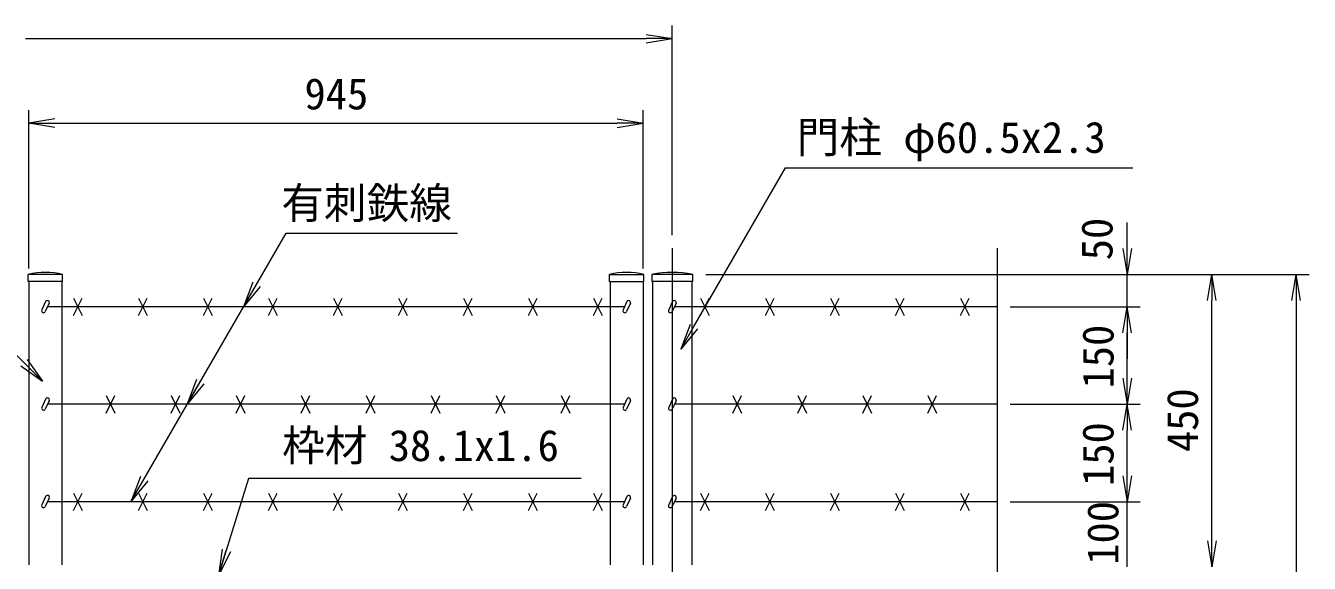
# Model space of a CAD drawing. Units: millimetres, scale not verified. Extents: x -4200 to 4200, y -2970 to 2970.
# Drawn here: x -2539 to -564, y 717 to 1544 of the extents above; entities that cross this region are included whole.
import ezdxf
from ezdxf.enums import TextEntityAlignment as Align

# ---------------------------------------------------------------- set-up
doc = ezdxf.new("R2010")
doc.units = ezdxf.units.MM
doc.header["$LTSCALE"] = 20
doc.linetypes.add('USER1', pattern=[50.8, 31.75, -6.35, 6.35, -6.35])
for name, color, linetype, lineweight in [('0-0_D-STR-TXT', 7, 'Continuous', 9), ('0-4_D-BMK', 2, 'USER1', 13), ('0-5_D-STR1', 1, 'Continuous', 18), ('0-8_D-STR3', 3, 'Continuous', 13), ('0-9_D-STR-DIM', 7, 'Continuous', 9), ('0-A_0', 7, 'Continuous', 9)]:
    doc.layers.add(name, color=color, linetype=linetype, lineweight=lineweight)
doc.styles.add('ＭＳ ゴシック', font='')
doc.styles.get('ＭＳ ゴシック').set_extended_font_data('MS Gothic')

# ---------------------------------------------------------------- blocks, each defined once
blk = doc.blocks.new('_Open')
at = {"layer": '0-A_0'}
blk.add_line((-20, 3.33), (0, 0), dxfattribs=at)
blk.add_lwpolyline([(-20, -3.33), (0, 0), (-20, 0)], dxfattribs=at)
blk = doc.blocks.new('MLeader8')
at = {"layer": '0-0_D-STR-TXT'}
blk.add_line((-2350.87, 843.48), (-2376.64, 812.17), dxfattribs=at)
for points in [[(-2356.64, 846.81), (-2138.31, 1224.98), (-1882.1, 1224.98), (-1874.9, 1224.98)], [(-2362.42, 850.14), (-2376.64, 812.17), (-2356.64, 846.81)]]:
    blk.add_lwpolyline(points, dxfattribs=at)
blk = doc.blocks.new('MLeader9')
at = {"layer": '0-0_D-STR-TXT'}
blk.add_line((-1505.31, 1077.62), (-1531.08, 1046.31), dxfattribs=at)
for points in [[(-1511.08, 1080.95), (-1369.94, 1325.42), (-842.86, 1325.42), (-835.66, 1325.42)], [(-1516.85, 1084.28), (-1531.08, 1046.31), (-1511.08, 1080.95)]]:
    blk.add_lwpolyline(points, dxfattribs=at)
blk = doc.blocks.new('MLeader10')
at = {"layer": '0-0_D-STR-TXT'}
blk.add_line((-2536.78, 1030.15), (-2513.21, 997.16), dxfattribs=at)
for points in [[(-2541.49, 1025.44), (-2766.16, 1250.11), (-3288.23, 1250.11), (-3295.43, 1250.11)], [(-2546.21, 1020.73), (-2513.21, 997.16), (-2541.49, 1025.44)]]:
    blk.add_lwpolyline(points, dxfattribs=at)

msp = doc.modelspace()

# ---------------------------------------------------------------- linework, layer by layer
at = {"layer": '0-0_D-STR-TXT'}
msp.add_lwpolyline([(-1684.26, 847.04), (-2196.32, 847.04), (-2241.68, 700.08)], dxfattribs=at)
at = {"layer": '0-4_D-BMK'}
msp.add_line((-1544.32, 1201.52), (-1544.32, -418.63), dxfattribs=at)
at = {"layer": '0-5_D-STR1'}
for p, q in [((-2482.07, 1161.37), (-2535.27, 1161.37)), ((-2535.27, 1150.37), (-2535.27, 1161.37)), ((-2482.07, 1150.37), (-2535.27, 1150.37)), ((-2534.07, 1150.37), (-2534.07, 714.37)), ((-2483.27, 1150.37), (-2483.27, 714.37)), ((-2482.07, 1150.37), (-2482.07, 1161.37)), ((-1641.07, 1161.37), (-1587.87, 1161.37)), ((-1641.07, 1150.37), (-1641.07, 1161.37)), ((-1641.07, 1150.37), (-1587.87, 1150.37)), ((-1639.87, 1150.37), (-1639.87, 714.37)), ((-1589.07, 1150.37), (-1589.07, 714.37)), ((-1587.87, 1150.37), (-1587.87, 1161.37)), ((-1512.87, 1161.37), (-1575.77, 1161.37)), ((-1575.77, 1161.37), (-1575.77, 1150.37)), ((-1512.87, 1150.37), (-1575.77, 1150.37)), ((-1574.57, 1150.37), (-1574.57, 714.37)), ((-1514.07, 1150.37), (-1514.07, 714.37)), ((-1512.87, 1150.37), (-1512.87, 1161.37))]:
    msp.add_line(p, q, dxfattribs=at)
for centre, radius, start, end in [((-2508.67, 1044.94), 119.43, 77.13052, 102.86948), ((-1614.47, 1044.94), 119.43, 77.13052, 102.86948), ((-1544.32, 998.02), 166.35, 79.10214, 100.89786)]:
    msp.add_arc(centre, radius, start, end, dxfattribs=at)
at = {"layer": '0-8_D-STR3'}
for p, q in [((-2508.24, 1119.4), (-2514.19, 1106.64)), ((-2502.8, 1116.86), (-2508.75, 1104.1)), ((-1617.78, 1111.37), (-2505.36, 1111.37)), ((-2465.38, 1124.78), (-2451.96, 1097.95)), ((-2465.38, 1097.95), (-2451.96, 1124.78)), ((-2365.38, 1124.78), (-2351.96, 1097.95)), ((-2365.38, 1097.95), (-2351.96, 1124.78)), ((-2265.38, 1124.78), (-2251.96, 1097.95)), ((-2265.38, 1097.95), (-2251.96, 1124.78)), ((-2165.38, 1124.78), (-2151.96, 1097.95)), ((-2165.38, 1097.95), (-2151.96, 1124.78)), ((-2065.38, 1124.78), (-2051.96, 1097.95)), ((-2065.38, 1097.95), (-2051.96, 1124.78)), ((-1965.38, 1124.78), (-1951.96, 1097.95)), ((-1965.38, 1097.95), (-1951.96, 1124.78)), ((-1865.38, 1124.78), (-1851.96, 1097.95)), ((-1865.38, 1097.95), (-1851.96, 1124.78)), ((-1765.38, 1124.78), (-1751.96, 1097.95)), ((-1765.38, 1097.95), (-1751.96, 1124.78)), ((-1665.38, 1124.78), (-1651.96, 1097.95)), ((-1665.38, 1097.95), (-1651.96, 1124.78)), ((-1614.04, 1119.4), (-1619.99, 1106.64)), ((-1608.6, 1116.86), (-1614.55, 1104.1)), ((-1543.89, 1119.4), (-1549.84, 1106.64)), ((-1538.45, 1116.86), (-1544.4, 1104.1)), ((-1044.32, 1111.37), (-1541.01, 1111.37)), ((-1501.03, 1124.78), (-1487.61, 1097.95)), ((-1501.03, 1097.95), (-1487.61, 1124.78)), ((-1401.03, 1124.78), (-1387.61, 1097.95)), ((-1401.03, 1097.95), (-1387.61, 1124.78)), ((-1301.03, 1124.78), (-1287.61, 1097.95)), ((-1301.03, 1097.95), (-1287.61, 1124.78)), ((-1201.03, 1124.78), (-1187.61, 1097.95)), ((-1201.03, 1097.95), (-1187.61, 1124.78)), ((-1101.03, 1124.78), (-1087.61, 1097.95)), ((-1101.03, 1097.95), (-1087.61, 1124.78)), ((-2508.24, 969.4), (-2514.19, 956.64)), ((-2415.38, 974.78), (-2401.96, 947.95)), ((-2415.38, 947.95), (-2401.96, 974.78)), ((-2315.38, 974.78), (-2301.96, 947.95)), ((-2315.38, 947.95), (-2301.96, 974.78)), ((-2215.38, 974.78), (-2201.96, 947.95)), ((-2215.38, 947.95), (-2201.96, 974.78)), ((-2115.38, 974.78), (-2101.96, 947.95)), ((-2115.38, 947.95), (-2101.96, 974.78)), ((-2015.38, 974.78), (-2001.96, 947.95)), ((-2015.38, 947.95), (-2001.96, 974.78)), ((-1915.38, 974.78), (-1901.96, 947.95)), ((-1915.38, 947.95), (-1901.96, 974.78)), ((-1815.38, 974.78), (-1801.96, 947.95)), ((-1815.38, 947.95), (-1801.96, 974.78)), ((-1715.38, 974.78), (-1701.96, 947.95)), ((-1715.38, 947.95), (-1701.96, 974.78)), ((-1614.04, 969.4), (-1619.99, 956.64)), ((-1543.89, 969.4), (-1549.84, 956.64)), ((-1451.03, 974.78), (-1437.61, 947.95)), ((-1451.03, 947.95), (-1437.61, 974.78)), ((-1351.03, 974.78), (-1337.61, 947.95)), ((-1351.03, 947.95), (-1337.61, 974.78)), ((-1251.03, 974.78), (-1237.61, 947.95)), ((-1251.03, 947.95), (-1237.61, 974.78)), ((-1151.03, 974.78), (-1137.61, 947.95)), ((-1151.03, 947.95), (-1137.61, 974.78)), ((-2502.8, 966.86), (-2508.75, 954.1)), ((-1617.78, 961.37), (-2505.36, 961.37)), ((-1608.6, 966.86), (-1614.55, 954.1)), ((-1538.45, 966.86), (-1544.4, 954.1)), ((-1044.32, 961.37), (-1541.01, 961.37)), ((-2508.24, 819.4), (-2514.19, 806.64)), ((-2502.8, 816.86), (-2508.75, 804.1)), ((-1617.78, 811.37), (-2505.36, 811.37)), ((-2465.38, 824.78), (-2451.96, 797.95)), ((-2465.38, 797.95), (-2451.96, 824.78)), ((-2365.38, 824.78), (-2351.96, 797.95)), ((-2365.38, 797.95), (-2351.96, 824.78)), ((-2265.38, 824.78), (-2251.96, 797.95)), ((-2265.38, 797.95), (-2251.96, 824.78)), ((-2165.38, 824.78), (-2151.96, 797.95)), ((-2165.38, 797.95), (-2151.96, 824.78)), ((-2065.38, 824.78), (-2051.96, 797.95)), ((-2065.38, 797.95), (-2051.96, 824.78)), ((-1965.38, 824.78), (-1951.96, 797.95)), ((-1965.38, 797.95), (-1951.96, 824.78)), ((-1865.38, 824.78), (-1851.96, 797.95)), ((-1865.38, 797.95), (-1851.96, 824.78)), ((-1765.38, 824.78), (-1751.96, 797.95)), ((-1765.38, 797.95), (-1751.96, 824.78)), ((-1665.38, 824.78), (-1651.96, 797.95)), ((-1665.38, 797.95), (-1651.96, 824.78)), ((-1614.04, 819.4), (-1619.99, 806.64)), ((-1608.6, 816.86), (-1614.55, 804.1)), ((-1543.89, 819.4), (-1549.84, 806.64)), ((-1538.45, 816.86), (-1544.4, 804.1)), ((-1044.32, 811.37), (-1541.01, 811.37)), ((-1501.03, 824.78), (-1487.61, 797.95)), ((-1501.03, 797.95), (-1487.61, 824.78)), ((-1401.03, 824.78), (-1387.61, 797.95)), ((-1401.03, 797.95), (-1387.61, 824.78)), ((-1301.03, 824.78), (-1287.61, 797.95)), ((-1301.03, 797.95), (-1287.61, 824.78)), ((-1201.03, 824.78), (-1187.61, 797.95)), ((-1201.03, 797.95), (-1187.61, 824.78)), ((-1101.03, 824.78), (-1087.61, 797.95)), ((-1101.03, 797.95), (-1087.61, 824.78))]:
    msp.add_line(p, q, dxfattribs=at)
for centre, start, end in [((-2511.47, 1105.37), 154.99707, 334.99524), ((-2505.52, 1118.13), 334.99524, 154.99707), ((-1617.27, 1105.37), 154.99707, 334.99524), ((-1611.32, 1118.13), 334.99524, 154.99707), ((-1547.12, 1105.37), 154.99707, 334.99524), ((-1541.17, 1118.13), 334.99524, 154.99707), ((-2505.52, 968.13), 334.99524, 154.99707), ((-1611.32, 968.13), 334.99524, 154.99707), ((-1541.17, 968.13), 334.99524, 154.99707), ((-2511.47, 955.37), 154.99707, 334.99524), ((-1617.27, 955.37), 154.99707, 334.99524), ((-1547.12, 955.37), 154.99707, 334.99524), ((-2505.52, 818.13), 334.99524, 154.99707), ((-1611.32, 818.13), 334.99524, 154.99707), ((-1541.17, 818.13), 334.99524, 154.99707), ((-2511.47, 805.37), 154.99707, 334.99524), ((-1617.27, 805.37), 154.99707, 334.99524), ((-1547.12, 805.37), 154.99707, 334.99524)]:
    msp.add_arc(centre, 3, start, end, dxfattribs=at)
at = {"layer": '0-9_D-STR-DIM'}
for p, q in [((-1544.32, 1221.52), (-1544.32, 1544.03)), ((-2539.32, 1524.03), (-1584.32, 1524.03)), ((-2534.07, 1170.37), (-2534.07, 1414.03)), ((-1589.07, 1170.37), (-1589.07, 1414.03)), ((-2494.07, 1394.03), (-1629.07, 1394.03)), ((-844.32, 1201.37), (-844.32, 1241.37)), ((-1044.32, 1201.52), (-1044.32, 265.59)), ((-1044.32, 1201.52), (-1044.32, 315.59)), ((-1492.87, 1161.37), (-824.32, 1161.37)), ((-1492.87, 1161.37), (-694.32, 1161.37)), ((-1472.87, 1161.37), (-564.32, 1161.37)), ((-844.32, 1111.37), (-844.32, 1161.37)), ((-1024.32, 1111.37), (-824.32, 1111.37)), ((-1024.32, 1111.37), (-824.32, 1111.37)), ((-714.32, 751.37), (-714.32, 1121.37)), ((-584.32, 1121.37), (-584.32, -348.63)), ((-844.32, 1001.37), (-844.32, 1071.37)), ((-844.32, 1071.37), (-844.32, 1031.37)), ((-1024.32, 961.37), (-824.32, 961.37)), ((-1024.32, 961.37), (-824.32, 961.37)), ((-844.32, 851.37), (-844.32, 921.37)), ((-844.32, 851.37), (-844.32, 891.37)), ((-1024.32, 811.37), (-824.32, 811.37)), ((-1004.32, 811.37), (-824.32, 811.37)), ((-844.32, 711.37), (-844.32, 811.37))]:
    msp.add_line(p, q, dxfattribs=at)

# ---------------------------------------------------------------- block references
at = {"layer": '0-0_D-STR-TXT'}
for name in ['MLeader9', 'MLeader10', 'MLeader8']:
    msp.add_blockref(name, (0, 0), dxfattribs=at)
at = {"layer": '0-0_D-STR-TXT', "xscale": 2, "yscale": 2, "rotation": 252.84683}
msp.add_blockref('_Open', (-2242.27, 698.17), dxfattribs=at)
at = {"layer": '0-9_D-STR-DIM', "xscale": 2, "yscale": 2}
for p in [(-1544.32, 1524.03), (-1589.07, 1394.03)]:
    msp.add_blockref('_Open', p, dxfattribs=at)
for p, rotation in [((-2534.07, 1394.03), 180), ((-844.32, 1161.37), 270), ((-2203.9, 1111.37), 240), ((-714.32, 1161.37), 90), ((-584.32, 1161.37), 90), ((-844.32, 1111.37), 90), ((-844.32, 1111.37), 90), ((-2290.51, 961.37), 240), ((-844.32, 961.37), 270), ((-844.32, 961.37), 90), ((-844.32, 811.37), 270), ((-844.32, 811.37), 270), ((-714.32, 711.37), 270)]:
    msp.add_blockref('_Open', p, dxfattribs=dict(at, rotation=rotation))

# ---------------------------------------------------------------- texts
at = {"layer": '0-0_D-STR-TXT', "style": 'ＭＳ ゴシック'}
for s, p in [('門柱 φ60.5x2.3', (-1352.89, 1333.79)), ('有刺鉄線', (-2145.67, 1232.65)), ('枠材 38.1x1.6', (-2144.38, 859.63))]:
    msp.add_text(s, height=48.09, dxfattribs=at).set_placement(p, align=Align.BOTTOM_LEFT)
at = {"layer": '0-9_D-STR-DIM', "style": 'ＭＳ ゴシック'}
msp.add_text('945', height=48.09, dxfattribs=at).set_placement((-2110.05, 1400.78), align=Align.BOTTOM_LEFT)
for s, p in [('50', (-852.63, 1183.01)), ('150', (-851.07, 985.72)), ('450', (-721.07, 887.87)), ('150', (-851.07, 835.72)), ('100', (-843.56, 714.53))]:
    msp.add_text(s, height=48.09, rotation=90, dxfattribs=at).set_placement(p, align=Align.BOTTOM_LEFT)

doc.saveas('drawing.dxf')
